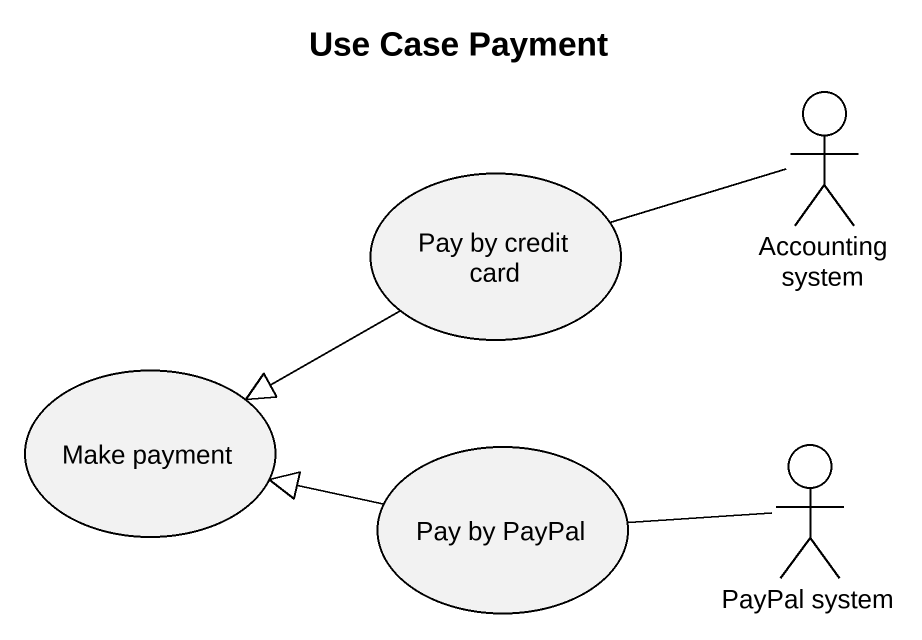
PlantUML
@startuml
title Use Case Payment
actor "Accounting system" as Accounting_system
usecase "Pay by credit card" as Pay_by_credit_card
usecase "Make payment" as Make_payment
usecase "Pay by PayPal" as Pay_by_PayPal
actor "PayPal system" as PayPal_system
Pay_by_credit_card -right- Accounting_system
Pay_by_credit_card -left-|> Make_payment
Pay_by_PayPal -left-|> Make_payment
Pay_by_PayPal -right- PayPal_system
@enduml
